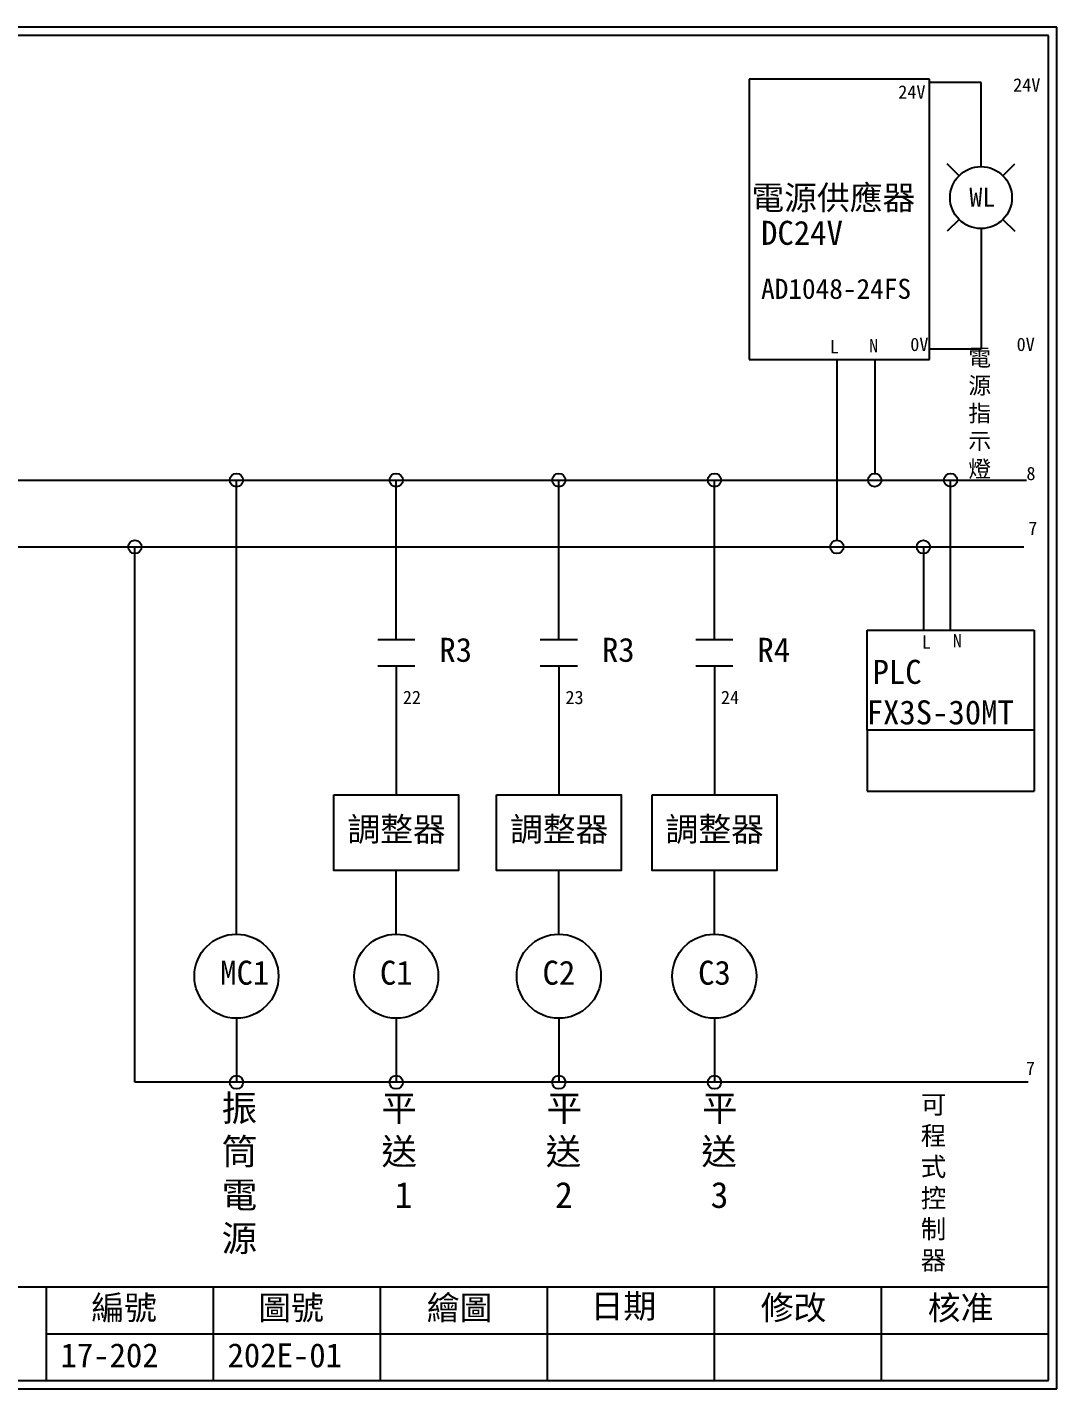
# Model space of a CAD drawing. Extents: x 10 to 297, y 3 to 207.
# Drawn here: x 142.9 to 297, y 3 to 207 of the extents above; entities that cross this region are included whole.
import ezdxf
from ezdxf.enums import TextEntityAlignment as Align

# ---------------------------------------------------------------- set-up
doc = ezdxf.new("R2010")
doc.units = 0
doc.layers.get('0').update_dxf_attribs({"linetype": 'CONTINUOUS'})
doc.layers.add('圖框層', color=7, linetype='CONTINUOUS')
doc.layers.add('標尺寸層', color=3, linetype='CONTINUOUS')
doc.styles.add('CNS', font='romanc.shx', dxfattribs={"bigfont": 'chineset.shx'})
doc.styles.add('STSL', font='kaiu.ttf')

msp = doc.modelspace()

# ---------------------------------------------------------------- linework, layer by layer
for p, q in [((277.97, 199.2), (250.97, 199.2)), ((250.97, 199.2), (250.97, 157.2)), ((277.97, 157.2), (277.97, 199.2)), ((285.66, 189.99), (285.66, 198.67)), ((285.66, 186.09), (285.66, 189.99)), ((282.38, 184.73), (280.61, 186.5)), ((288.94, 184.73), (290.71, 186.5)), ((282.38, 178.17), (280.61, 176.4)), ((288.94, 178.17), (290.71, 176.4)), ((285.66, 176.81), (285.66, 172.86)), ((285.66, 172.86), (285.66, 158.72)), ((250.97, 157.2), (273.97, 157.2)), ((264.08, 157.2), (264.08, 130.12)), ((269.75, 157.2), (269.75, 140.12)), ((273.97, 157.2), (277.97, 157.2)), ((90.89, 139.12), (292.46, 139.12)), ((198.12, 115.27), (198.12, 139.12)), ((222.46, 115.27), (222.46, 139.12)), ((245.75, 115.27), (245.75, 139.12)), ((281.11, 116.64), (281.11, 139.12)), ((90.89, 129.12), (292.09, 129.12)), ((268.61, 116.64), (293.61, 116.64)), ((268.61, 101.64), (268.61, 116.64)), ((293.61, 116.64), (293.61, 101.64)), ((198.12, 111.3), (198.12, 91.96)), ((222.46, 111.3), (222.46, 91.96)), ((245.75, 111.3), (245.75, 91.96)), ((293.61, 101.64), (268.61, 101.64)), ((174.2, 71.11), (174.2, 80.64)), ((198.12, 71.11), (198.12, 80.64)), ((222.46, 71.11), (222.46, 80.64)), ((245.75, 71.11), (245.75, 80.64)), ((174.2, 58.51), (174.2, 48.91)), ((198.12, 58.51), (198.12, 48.91)), ((222.46, 58.51), (222.46, 48.91)), ((245.75, 58.51), (245.75, 48.91))]:
    msp.add_line(p, q)
for points in [[(188.79, 91.96), (207.45, 91.96), (207.45, 80.64), (188.79, 80.64)], [(213.14, 91.96), (231.79, 91.96), (231.79, 80.64), (213.14, 80.64)], [(236.42, 91.96), (255.08, 91.96), (255.08, 80.64), (236.42, 80.64)]]:
    msp.add_lwpolyline(points, close=True)
for centre, radius in [((285.66, 181.45), 4.64), ((269.75, 139.12), 1), ((264.08, 129.12), 1), ((174.2, 64.81), 6.3), ((198.12, 64.81), 6.3), ((222.46, 64.81), 6.3), ((245.75, 64.81), 6.3)]:
    msp.add_circle(centre, radius)
at = {"layer": '圖框層', "color": 7}
for p, q in [((297, 206.97), (10, 206.97)), ((297, 3), (297, 206.97)), ((295.75, 205.72), (11.25, 205.72)), ((295.75, 4.25), (295.75, 205.72)), ((11.25, 18.25), (295.75, 18.25)), ((145.75, 4.25), (145.75, 18.25)), ((170.75, 4.25), (170.75, 18.25)), ((195.75, 4.25), (195.75, 18.25)), ((220.75, 4.25), (220.75, 18.25)), ((245.75, 4.25), (245.75, 18.25)), ((270.75, 4.25), (270.75, 18.25)), ((145.75, 11.25), (295.75, 11.25)), ((11.25, 4.25), (295.75, 4.25)), ((10, 3), (297, 3))]:
    msp.add_line(p, q, dxfattribs=at)
at = {"layer": '標尺寸層', "color": 7}
for p, q in [((285.66, 198.67), (277.97, 198.67)), ((285.66, 158.72), (277.97, 158.72)), ((174.2, 80.64), (174.2, 139.12)), ((159, 48.91), (159, 129.12)), ((277.03, 129.15), (277.03, 116.64)), ((195.34, 115.27), (200.91, 115.27)), ((219.68, 115.27), (225.25, 115.27)), ((242.97, 115.27), (248.53, 115.27)), ((195.34, 111.3), (200.91, 111.3)), ((219.68, 111.3), (225.25, 111.3)), ((242.97, 111.3), (248.53, 111.3)), ((268.61, 101.64), (268.61, 92.55)), ((293.61, 101.64), (293.61, 92.55)), ((268.61, 92.55), (293.61, 92.55)), ((292.73, 48.91), (159, 48.91))]:
    msp.add_line(p, q, dxfattribs=at)
for centre in [(174.2, 139.12), (198.12, 139.12), (222.46, 139.12), (245.75, 139.12), (281.11, 139.12), (159, 129.12), (277.03, 129.12), (174.2, 48.91), (198.12, 48.91), (222.46, 48.91), (245.75, 48.91)]:
    msp.add_circle(centre, 1, dxfattribs=at)

# ---------------------------------------------------------------- texts
at = {"color": 7}
msp.add_text('WL', height=2.856, dxfattribs=at).set_placement((285.86, 181.5), align=Align.MIDDLE_CENTER)
at = {"layer": '圖框層', "color": 4, "style": 'STSL'}
for s, height, p in [('24V', 2, (273.27, 196.26)), ('24V', 2, (290.47, 197.32)), ('電源供應器', 3.6, (251.28, 179.63)), ('DC24V', 3.6, (252.74, 174.37)), ('AD1048-24FS', 3, (252.74, 166.28)), ('L', 2, (263.03, 158.11)), ('N', 2, (268.9, 158.26)), ('0V', 2, (275.07, 158.46)), ('0V', 2, (290.99, 158.46)), ('8', 2, (292.46, 139.12)), ('7', 2, (292.73, 130.9)), ('R3', 3.6, (204.57, 111.9)), ('R3', 3.6, (228.91, 111.9)), ('R4', 3.6, (252.19, 111.9)), ('L', 2, (276.8, 113.88)), ('N', 2, (281.44, 114.06)), ('PLC', 3.6, (269.42, 108.6)), ('22', 2, (199.11, 105.57)), ('23', 2, (223.45, 105.57)), ('24', 2, (246.73, 105.57)), ('FX3S-30MT', 3.6, (268.54, 102.53)), ('調整器', 3.6, (190.81, 85.02)), ('調整器', 3.6, (215.15, 85.02)), ('調整器', 3.6, (238.43, 85.02)), ('MC1', 3.6, (171.76, 63.53)), ('C1', 3.6, (195.68, 63.53)), ('C2', 3.6, (220.02, 63.53)), ('C3', 3.6, (243.31, 63.53)), ('7', 2, (292.38, 50.01)), ('編號', 3.6, (152.47, 13.34)), ('圖號', 3.6, (177.47, 13.34)), ('繪圖', 3.6, (202.69, 13.34)), ('日期', 3.6, (227.22, 13.59)), ('修改', 3.6, (252.69, 13.34)), ('核准', 3.6, (277.69, 13.34)), ('17-202', 3.6, (147.86, 6.22)), ('202E-01', 3.6, (172.86, 6.22))]:
    msp.add_text(s, height=height, dxfattribs=at).set_placement(p)
at = {"layer": '標尺寸層', "color": 7, "attachment_point": 1, "style": 'CNS'}
for s, insert, char_height, width in [('{\\fDFKai-SB|b0|i0|c136|p65;電\\P源指示燈}', (283.76, 158.72), 2.5, 4.1392), ('{\\fDFKai-SB|b0|i0|c136|p65;振筒電源}', (171.98, 46.99), 3.9, 5.4243), ('{\\fDFKai-SB|b0|i0|c136|p65;平送\\P\\pi1.9903;1}', (195.9, 46.99), 3.9, 5.4243), ('\\pi0.37431;{\\fDFKai-SB|b0|i0|c136|p65;平\\P\\pi0.24503;送\\P\\pi1.6644;2}', (220.24, 46.99), 3.9, 5.4243), ('\\pi0.37431;{\\fDFKai-SB|b0|i0|c136|p65;平\\P\\pi0.24503;送\\P\\pi1.6564;3}', (243.53, 46.99), 3.9, 5.4243), ('{\\fDFKai-SB|b0|i0|c136|p65;可程式控制器}', (276.64, 46.99), 2.8, 5.4243)]:
    msp.add_mtext(s, dxfattribs=dict(at, insert=insert, char_height=char_height, width=width))

doc.saveas('drawing.dxf')
